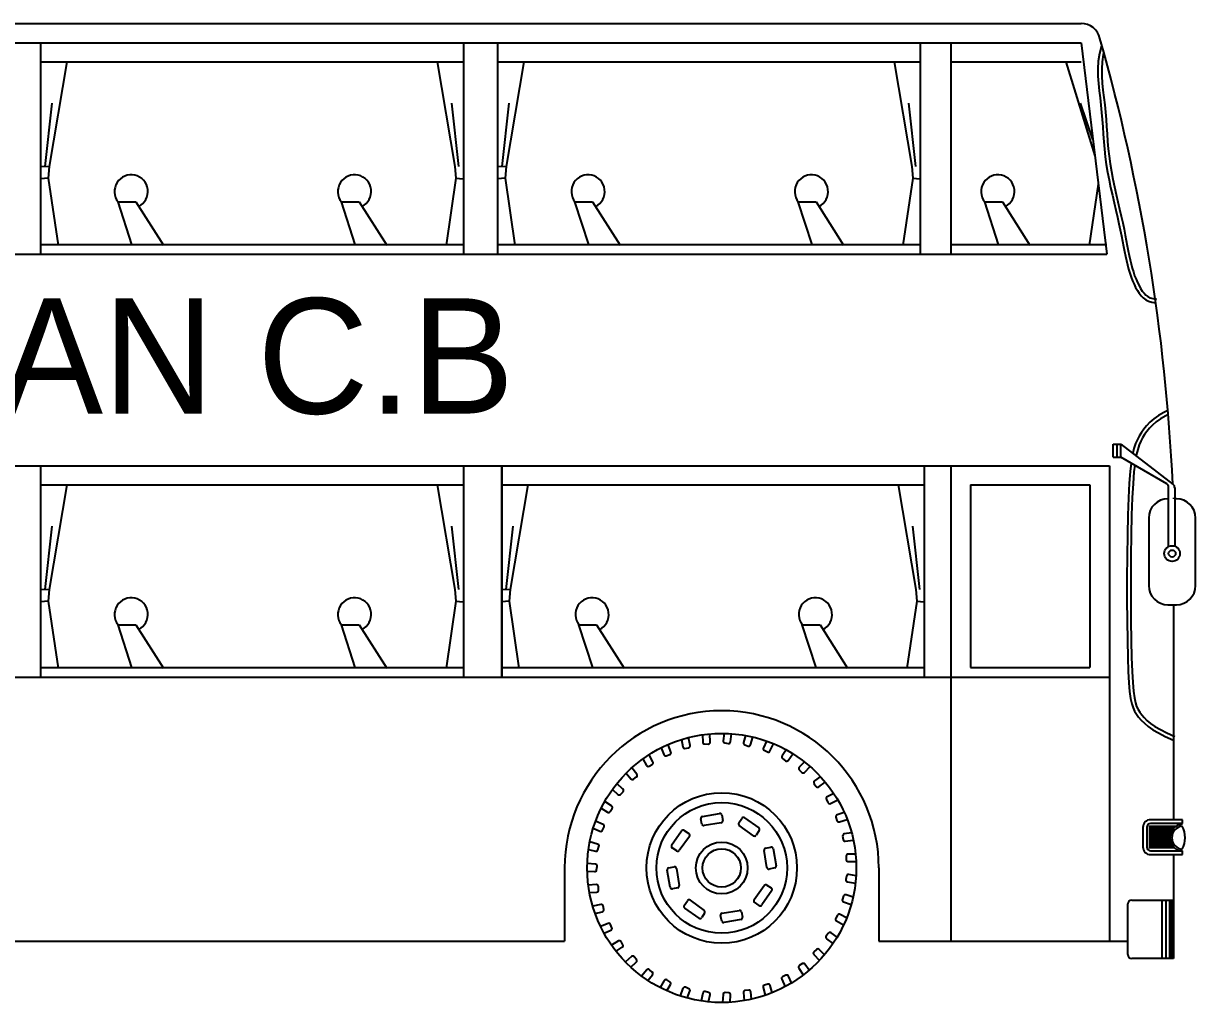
# Model space of a CAD drawing. Extents: x -11.3 to 2.4, y 0 to 5.1.
# Drawn here: x -3.68 to 2.42, y -0.04 to 5.05 of the extents above; entities that cross this region are included whole.
import ezdxf

# ---------------------------------------------------------------- set-up
doc = ezdxf.new("R2010")
doc.units = 0
doc.header["$MEASUREMENT"] = 0
doc.linetypes.add('CONTINUA', pattern=[0])
doc.layers.get('0').update_dxf_attribs({"linetype": 'CONTINUA'})
doc.styles.add('GOTHICE', font='gothice')

msp = doc.modelspace()

# ---------------------------------------------------------------- linework, layer by layer
for p, q in [((-10.1541, 5.052), (1.8244, 5.052)), ((-10.1541, 4.952), (1.8249, 4.952)), ((-3.5897, 4.952), (-3.5897, 3.852)), ((-3.5897, 4.952), (-1.3897, 4.952)), ((-1.3897, 4.952), (-1.3897, 3.852)), ((-1.2127, 4.952), (-1.2127, 3.852)), ((-1.2127, 4.952), (0.9873, 4.952)), ((0.9873, 4.952), (0.9873, 3.852)), ((1.1455, 4.952), (1.8249, 4.952)), ((1.1455, 4.952), (1.1455, 3.852)), ((1.8249, 4.952), (1.9574, 3.852)), ((-3.5897, 4.852), (-1.3897, 4.852)), ((-3.453, 4.852), (-3.5451, 4.3086)), ((-1.5264, 4.852), (-1.4343, 4.3086)), ((-1.2127, 4.852), (0.9873, 4.852)), ((-1.0759, 4.852), (-1.1681, 4.3086)), ((0.8506, 4.852), (0.9428, 4.3086)), ((1.1455, 4.852), (1.8249, 4.852)), ((1.7451, 4.852), (1.8958, 4.3638)), ((-3.5657, 4.3074), (-3.5297, 4.6366)), ((-1.4137, 4.3074), (-1.4497, 4.6366)), ((-1.1887, 4.3074), (-1.1526, 4.6366)), ((0.9634, 4.3074), (0.9273, 4.6366)), ((1.8856, 4.4486), (1.8218, 4.6366)), ((-3.5451, 4.3086), (-3.5891, 4.306)), ((-3.5451, 4.3086), (-3.5502, 4.2471)), ((-1.4343, 4.3086), (-1.4292, 4.2471)), ((-1.1681, 4.3086), (-1.2121, 4.306)), ((-1.1681, 4.3086), (-1.1732, 4.2471)), ((0.9428, 4.3086), (0.9479, 4.2471)), ((-3.5502, 4.2471), (-3.5885, 4.2441)), ((-3.5502, 4.2471), (-3.499, 3.8986)), ((-1.4292, 4.2471), (-1.4804, 3.8986)), ((-1.4292, 4.2471), (-1.3909, 4.2441)), ((-1.1732, 4.2471), (-1.2114, 4.2441)), ((-1.1732, 4.2471), (-1.122, 3.8986)), ((0.9479, 4.2471), (0.8967, 3.8986)), ((0.9479, 4.2471), (0.9861, 4.2441)), ((1.9135, 4.2168), (1.8667, 3.8986)), ((-3.115, 3.902), (-3.1866, 4.1242)), ((-3.1866, 4.1242), (-3.0945, 4.1242)), ((-3.0945, 4.1242), (-2.9511, 3.8987)), ((-2.0244, 4.1242), (-1.9323, 4.1242)), ((-1.9528, 3.902), (-2.0244, 4.1242)), ((-1.9323, 4.1242), (-1.7889, 3.8987)), ((-0.7379, 3.902), (-0.8096, 4.1242)), ((-0.8096, 4.1242), (-0.7174, 4.1242)), ((-0.7174, 4.1242), (-0.5741, 3.8987)), ((0.3526, 4.1242), (0.4448, 4.1242)), ((0.4243, 3.902), (0.3526, 4.1242)), ((0.4448, 4.1242), (0.5881, 3.8987)), ((1.3226, 4.1242), (1.4148, 4.1242)), ((1.3943, 3.902), (1.3226, 4.1242)), ((1.4148, 4.1242), (1.5582, 3.8987)), ((-10.1541, 3.852), (1.9574, 3.852)), ((-3.5897, 3.902), (-1.3897, 3.902)), ((-3.5897, 3.852), (-1.3897, 3.852)), ((-1.2127, 3.902), (0.9873, 3.902)), ((-1.2127, 3.852), (0.9873, 3.852)), ((1.1455, 3.902), (1.9574, 3.902)), ((1.1455, 3.852), (1.9574, 3.852)), ((1.9915, 2.8642), (2.0315, 2.8642)), ((1.9915, 2.7965), (1.9915, 2.8642)), ((2.0115, 2.7965), (2.0115, 2.8642)), ((2.0315, 2.8642), (2.3036, 2.6534)), ((2.0315, 2.7965), (2.0315, 2.8642)), ((-10.1541, 2.752), (1.9722, 2.752)), ((-3.5897, 2.752), (-3.5897, 1.652)), ((-3.5897, 2.752), (-1.3897, 2.752)), ((-1.3897, 2.752), (-1.3897, 1.652)), ((-1.1918, 2.752), (-1.1918, 1.652)), ((-1.1918, 2.752), (1.0082, 2.752)), ((-1.1906, 2.752), (-1.1906, 1.652)), ((1.0073, 2.752), (1.0073, 1.652)), ((1.0082, 2.752), (1.0082, 1.652)), ((1.1456, 2.752), (1.1456, 0.2794)), ((1.1456, 2.752), (1.9722, 2.752)), ((1.9722, 2.752), (1.9722, 0.2794)), ((1.9915, 2.7965), (2.0315, 2.7965)), ((2.2697, 2.6577), (2.0315, 2.7965)), ((-3.5897, 2.652), (-1.3897, 2.652)), ((-3.453, 2.652), (-3.5451, 2.1086)), ((-1.5264, 2.652), (-1.4343, 2.1086)), ((-1.1918, 2.652), (1.0082, 2.652)), ((-1.0551, 2.652), (-1.1472, 2.1086)), ((0.8715, 2.652), (0.9636, 2.1086)), ((1.2489, 2.652), (1.2489, 1.702)), ((1.2489, 2.652), (1.8689, 2.652)), ((1.8689, 2.652), (1.8689, 1.702)), ((2.2796, 2.3314), (2.2796, 2.6404)), ((2.3113, 2.6376), (2.3113, 2.3312)), ((2.2796, 2.5797), (2.2759, 2.5797)), ((2.3042, 2.5841), (2.3042, 2.5797)), ((2.3197, 2.5797), (2.3113, 2.5797)), ((2.1759, 2.4797), (2.1759, 2.1286)), ((2.4197, 2.1286), (2.4197, 2.4797)), ((-3.5657, 2.1074), (-3.5297, 2.4366)), ((-1.4137, 2.1074), (-1.4497, 2.4366)), ((-1.1678, 2.1074), (-1.1318, 2.4366)), ((0.9842, 2.1074), (0.9482, 2.4366)), ((-3.5451, 2.1086), (-3.5891, 2.106)), ((-3.5451, 2.1086), (-3.5502, 2.0471)), ((-1.4343, 2.1086), (-1.4292, 2.0471)), ((-1.1472, 2.1086), (-1.1912, 2.106)), ((-1.1472, 2.1086), (-1.1523, 2.0471)), ((0.9636, 2.1086), (0.9687, 2.0471)), ((-3.5502, 2.0471), (-3.5885, 2.0441)), ((-3.5502, 2.0471), (-3.499, 1.6986)), ((-1.4292, 2.0471), (-1.4804, 1.6986)), ((-1.4292, 2.0471), (-1.3909, 2.0441)), ((-1.1523, 2.0471), (-1.1906, 2.0441)), ((-1.1523, 2.0471), (-1.1011, 1.6986)), ((0.9687, 2.0471), (0.9175, 1.6986)), ((0.9687, 2.0471), (1.007, 2.0441)), ((2.2759, 2.0286), (2.3197, 2.0286)), ((2.3042, 2.0286), (2.3042, 0.9108)), ((-3.115, 1.702), (-3.1866, 1.9242)), ((-3.1866, 1.9242), (-3.0945, 1.9242)), ((-3.0945, 1.9242), (-2.9511, 1.6987)), ((-2.0244, 1.9242), (-1.9323, 1.9242)), ((-1.9528, 1.702), (-2.0244, 1.9242)), ((-1.9323, 1.9242), (-1.7889, 1.6987)), ((-0.7171, 1.702), (-0.7887, 1.9242)), ((-0.7887, 1.9242), (-0.6966, 1.9242)), ((-0.6966, 1.9242), (-0.5532, 1.6987)), ((0.3735, 1.9242), (0.4656, 1.9242)), ((0.4451, 1.702), (0.3735, 1.9242)), ((0.4656, 1.9242), (0.609, 1.6987)), ((-10.1541, 1.652), (1.9722, 1.652)), ((-3.5897, 1.702), (-1.3897, 1.702)), ((-3.5897, 1.652), (-1.3897, 1.652)), ((-1.1918, 1.702), (1.0082, 1.702)), ((-1.1918, 1.652), (1.0082, 1.652)), ((1.1456, 1.652), (1.9722, 1.652)), ((1.2489, 1.702), (1.8689, 1.702)), ((-0.1461, 1.3525), (-0.1446, 1.3141)), ((-0.1059, 1.3147), (-0.1071, 1.3571)), ((-0.0337, 1.3597), (-0.0384, 1.3215)), ((0, 1.3159), (0.0056, 1.3579)), ((0.0784, 1.3486), (0.0677, 1.3117)), ((-0.3603, 1.2851), (-0.3467, 1.2491)), ((-0.3102, 1.262), (-0.3247, 1.3018)), ((-0.2559, 1.3275), (-0.2483, 1.2898)), ((-0.2369, 1.2819), (-0.2184, 1.2849)), ((-0.2102, 1.2966), (-0.2181, 1.3382)), ((-0.1346, 1.3045), (-0.1159, 1.3044)), ((-0.0301, 1.3104), (-0.0116, 1.3073)), ((0.0741, 1.2994), (0.0919, 1.2935)), ((0.1046, 1.3), (0.1169, 1.3406)), ((0.1873, 1.3198), (0.1708, 1.2851)), ((0.2054, 1.2676), (0.224, 1.3057)), ((-0.4566, 1.2266), (-0.4374, 1.1932)), ((-0.4034, 1.2118), (-0.4241, 1.2487)), ((-0.3342, 1.2432), (-0.3164, 1.2491)), ((0.1752, 1.2719), (0.1917, 1.2632)), ((0.2902, 1.2738), (0.2683, 1.2422)), ((0.2705, 1.2285), (0.2854, 1.2173)), ((0.2996, 1.2194), (0.3241, 1.254)), ((-0.4873, 1.1473), (-0.5137, 1.1804)), ((-0.4241, 1.1894), (-0.4075, 1.198)), ((0.3576, 1.1704), (0.3706, 1.1569)), ((0.3843, 1.212), (0.3577, 1.1843)), ((0.3849, 1.1568), (0.4147, 1.187)), ((-0.5598, 1.0702), (-0.5911, 1.0986)), ((-0.5422, 1.1533), (-0.5179, 1.1235)), ((-0.5041, 1.1218), (-0.4891, 1.133)), ((0.4343, 1.0991), (0.4449, 1.0837)), ((0.4674, 1.1358), (0.4366, 1.1128)), ((0.4591, 1.0812), (0.4933, 1.1063)), ((-0.6149, 1.0673), (-0.5862, 1.0418)), ((-0.5723, 1.0423), (-0.5593, 1.0558)), ((0.5371, 1.0474), (0.503, 1.0295)), ((-0.619, 0.9824), (-0.6545, 1.0055)), ((0.4986, 1.0164), (0.5066, 0.9994)), ((0.5202, 0.9948), (0.5579, 1.014)), ((-0.6729, 0.9708), (-0.6405, 0.9502)), ((-0.6269, 0.9529), (-0.6162, 0.9683)), ((-0.1488, 0.8883), (-0.1546, 0.9155)), ((-0.1466, 0.9274), (-0.0576, 0.9438)), ((-0.046, 0.9359), (-0.0401, 0.9067)), ((0.043, 0.8942), (0.0581, 0.9175)), ((0.0722, 0.9203), (0.1467, 0.8689)), ((0.5487, 0.9244), (0.5539, 0.9064)), ((0.5917, 0.9488), (0.5552, 0.9367)), ((-0.7147, 0.8661), (-0.6793, 0.851)), ((-0.6633, 0.8863), (-0.7021, 0.9034)), ((-0.6664, 0.8559), (-0.6583, 0.8728)), ((-0.2412, 0.8549), (-0.2164, 0.8384)), ((-0.0483, 0.8949), (-0.1374, 0.8806)), ((0.1187, 0.8277), (0.0456, 0.8806)), ((0.1493, 0.8552), (0.1329, 0.8303)), ((0.5666, 0.8997), (0.6069, 0.9126)), ((2.146, 0.8708), (2.146, 0.7691)), ((2.166, 0.8708), (2.166, 0.7691)), ((2.1771, 0.8763), (2.3183, 0.8763)), ((2.1771, 0.8663), (2.3062, 0.8663)), ((2.1771, 0.8563), (2.2982, 0.8563)), ((2.3519, 0.9108), (2.186, 0.9108)), ((2.3519, 0.8908), (2.186, 0.8908)), ((2.3519, 0.8908), (2.3519, 0.9108)), ((-0.6916, 0.7843), (-0.7326, 0.7949)), ((-0.3064, 0.7778), (-0.255, 0.8522)), ((-0.2138, 0.8242), (-0.2667, 0.7511)), ((0.5835, 0.8256), (0.5857, 0.807)), ((0.6298, 0.8428), (0.5918, 0.8367)), ((0.5971, 0.7983), (0.639, 0.8046)), ((2.1771, 0.8463), (2.2926, 0.8463)), ((2.1771, 0.8363), (2.289, 0.8363)), ((2.1771, 0.8263), (2.286, 0.8263)), ((2.1771, 0.8163), (2.286, 0.8163)), ((2.1771, 0.8063), (2.2872, 0.8063)), ((2.1771, 0.7963), (2.2896, 0.7963)), ((-0.7392, 0.7562), (-0.7018, 0.7469)), ((-0.6898, 0.7538), (-0.6846, 0.7718)), ((-0.2802, 0.7486), (-0.3036, 0.7637)), ((0.1893, 0.6622), (0.175, 0.7513)), ((0.1828, 0.7627), (0.2099, 0.7685)), ((0.2219, 0.7605), (0.2382, 0.6715)), ((0.6504, 0.7321), (0.612, 0.7321)), ((2.1771, 0.7863), (2.2935, 0.7863)), ((2.1771, 0.7763), (2.2995, 0.7763)), ((2.1771, 0.7663), (2.3081, 0.7663)), ((2.186, 0.7491), (2.3519, 0.7491)), ((2.3519, 0.7291), (2.3519, 0.7491)), ((-0.7033, 0.6791), (-0.7454, 0.683)), ((0.602, 0.7225), (0.6012, 0.7038)), ((0.611, 0.6934), (0.6534, 0.6929)), ((2.186, 0.7291), (2.3519, 0.7291)), ((2.3042, 0.7291), (2.3042, 0.1889)), ((-0.8633, 0.6598), (-0.8633, 0.2794)), ((-0.7456, 0.6437), (-0.7073, 0.6406)), ((-0.6966, 0.6493), (-0.6943, 0.6679)), ((-0.3135, 0.559), (-0.3298, 0.648)), ((-0.322, 0.6596), (-0.2928, 0.6655)), ((-0.2809, 0.6573), (-0.2666, 0.5682)), ((0.2303, 0.6599), (0.2011, 0.654)), ((0.6036, 0.6178), (0.5999, 0.5995)), ((0.653, 0.6194), (0.6151, 0.6257)), ((0.7717, 0.6598), (0.7717, 0.2794)), ((-0.6978, 0.5734), (-0.7401, 0.5705)), ((-0.6865, 0.545), (-0.6872, 0.5638)), ((-0.2744, 0.5568), (-0.3016, 0.551)), ((0.1222, 0.4953), (0.1751, 0.5684)), ((0.1886, 0.5709), (0.2119, 0.5558)), ((0.6079, 0.5876), (0.6496, 0.5803)), ((-0.734, 0.5317), (-0.6957, 0.5347)), ((-0.241, 0.4643), (-0.2245, 0.4892)), ((-0.2103, 0.4918), (-0.1372, 0.4389)), ((0.2147, 0.5417), (0.1633, 0.4673)), ((0.5885, 0.5142), (0.5818, 0.4967)), ((0.6375, 0.5079), (0.601, 0.5201)), ((2.0873, 0.4928), (2.3042, 0.4928)), ((2.2442, 0.4928), (2.2442, 0.1889)), ((2.2642, 0.4928), (2.2642, 0.1889)), ((2.2842, 0.4928), (2.2842, 0.1889)), ((2.2942, 0.4928), (2.2942, 0.1889)), ((-0.6755, 0.4699), (-0.7168, 0.4603)), ((-0.7045, 0.4229), (-0.6672, 0.4321)), ((-0.6598, 0.4438), (-0.6635, 0.4621)), ((-0.1638, 0.3992), (-0.2383, 0.4506)), ((-0.0434, 0.4247), (0.0457, 0.439)), ((0.0571, 0.4312), (0.0629, 0.404)), ((0.1496, 0.4646), (0.1247, 0.4811)), ((0.5879, 0.4837), (0.6279, 0.4697)), ((2.0673, 0.2089), (2.0673, 0.4728)), ((-0.6369, 0.3713), (-0.6761, 0.3552)), ((-0.1347, 0.4253), (-0.1498, 0.402)), ((-0.0456, 0.3836), (-0.0516, 0.4128)), ((0.0549, 0.3921), (-0.034, 0.3758)), ((0.5569, 0.4143), (0.5475, 0.3981)), ((0.5514, 0.3843), (0.5887, 0.3641)), ((0.6043, 0.4002), (0.5702, 0.4181)), ((-0.658, 0.3203), (-0.6226, 0.3354)), ((-0.6172, 0.3481), (-0.6238, 0.3656)), ((0.5098, 0.3208), (0.4979, 0.3063)), ((0.5542, 0.2993), (0.5235, 0.3224)), ((-4.5803, 0.2794), (-0.8633, 0.2794)), ((-0.583, 0.2803), (-0.6191, 0.2581)), ((-0.5956, 0.2265), (-0.5631, 0.247)), ((-0.5598, 0.2605), (-0.5691, 0.2767)), ((0.4995, 0.292), (0.533, 0.2662)), ((0.7717, 0.2794), (2.0673, 0.2794)), ((1.1456, 0.2794), (1.9722, 0.2794)), ((-0.5152, 0.199), (-0.5472, 0.1713)), ((-0.4891, 0.1832), (-0.5009, 0.1977)), ((0.4335, 0.2093), (0.4624, 0.1784)), ((0.4482, 0.2361), (0.4341, 0.2237)), ((0.4886, 0.2077), (0.462, 0.2355)), ((2.3042, 0.1889), (2.0873, 0.1889)), ((-0.519, 0.1439), (-0.4902, 0.1694)), ((-0.4352, 0.1297), (-0.4624, 0.0972)), ((-0.4069, 0.1183), (-0.4209, 0.1307)), ((0.355, 0.1383), (0.3786, 0.1031)), ((0.3738, 0.1623), (0.358, 0.1523)), ((0.4092, 0.1278), (0.3874, 0.1595)), ((-0.4302, 0.0747), (-0.4058, 0.1045)), ((-0.3451, 0.0741), (-0.3668, 0.0377)), ((-0.3153, 0.0674), (-0.3312, 0.0774)), ((0.2662, 0.0807), (0.2838, 0.0422)), ((0.2886, 0.1014), (0.2713, 0.0941)), ((0.318, 0.0617), (0.3015, 0.0965)), ((-0.3313, 0.0206), (-0.3121, 0.0539)), ((-0.2473, 0.0337), (-0.2628, -0.0058)), ((-0.2168, 0.0318), (-0.234, 0.0392)), ((-0.2251, -0.0169), (-0.2114, 0.0191)), ((-0.1442, 0.0094), (-0.1532, -0.032)), ((-0.1139, 0.0125), (-0.1321, 0.017)), ((-0.1142, -0.0369), (-0.1065, 0.0008)), ((-0.0387, 0.0021), (-0.0409, -0.0402)), ((-0.0092, 0.01), (-0.0278, 0.0115)), ((0.0667, 0.0117), (0.0713, -0.0304)), ((0.0946, 0.0243), (0.0759, 0.0228)), ((0.1099, -0.0227), (0.1053, 0.0155)), ((0.1692, 0.0382), (0.1805, -0.0026)), ((0.1947, 0.055), (0.1765, 0.0506)), ((0.2173, 0.0111), (0.2067, 0.0481)), ((-0.0016, -0.0388), (0, -0.0004))]:
    msp.add_line(p, q)
for points in [[(1.9306, 4.9358), (1.9199, 4.8952), (1.9137, 4.8554), (1.9112, 4.8163), (1.9116, 4.7778), (1.9142, 4.7398), (1.9182, 4.7021), (1.9228, 4.6646), (1.9272, 4.6271), (1.9309, 4.5895), (1.934, 4.5518), (1.9368, 4.5139), (1.9395, 4.4757), (1.9424, 4.4372), (1.9458, 4.3983), (1.95, 4.359), (1.9553, 4.3192), (1.9619, 4.279), (1.9695, 4.2385), (1.9779, 4.1981), (1.9868, 4.1583), (1.9959, 4.1192), (2.0048, 4.0813), (2.0134, 4.045), (2.0212, 4.0104), (2.0281, 3.978), (2.0342, 3.9475), (2.0398, 3.9189), (2.0448, 3.8919), (2.0497, 3.8663), (2.0545, 3.8419), (2.0595, 3.8186), (2.0649, 3.7961), (2.0707, 3.7744), (2.0771, 3.7534), (2.084, 3.7333), (2.0915, 3.7141), (2.0995, 3.696), (2.1079, 3.679), (2.1169, 3.6632), (2.1264, 3.6488), (2.1364, 3.6359), (2.1475, 3.6245), (2.1603, 3.6149), (2.1752, 3.6072), (2.1929, 3.6016), (2.2126, 3.5985)], [(1.9423, 4.9016), (1.9395, 4.8911), (1.9336, 4.8532), (1.9312, 4.8158), (1.9316, 4.7786), (1.9341, 4.7415), (1.938, 4.7044), (1.9426, 4.667), (1.9471, 4.6292), (1.9508, 4.5913), (1.954, 4.5533), (1.9567, 4.5153), (1.9594, 4.4772), (1.9623, 4.4388), (1.9657, 4.4003), (1.9699, 4.3614), (1.9751, 4.3222), (1.9816, 4.2824), (1.9891, 4.2424), (1.9975, 4.2023), (2.0063, 4.1627), (2.0153, 4.1238), (2.0243, 4.0859), (2.0329, 4.0495), (2.0407, 4.0147), (2.0477, 3.982), (2.0539, 3.9514), (2.0594, 3.9226), (2.0645, 3.8956), (2.0693, 3.8701), (2.0741, 3.8459), (2.079, 3.823), (2.0843, 3.801), (2.09, 3.7799), (2.0961, 3.7596), (2.1028, 3.7401), (2.11, 3.7217), (2.1176, 3.7045), (2.1256, 3.6884), (2.134, 3.6737), (2.1427, 3.6605), (2.1515, 3.649), (2.1608, 3.6395), (2.1709, 3.6319), (2.1828, 3.6258), (2.1975, 3.6212), (2.2157, 3.6183)], [(2.2756, 3.0391), (2.2552, 3.0291), (2.2261, 3.0122), (2.2017, 2.995), (2.1813, 2.9776), (2.1642, 2.9601), (2.1498, 2.9423), (2.1376, 2.9243), (2.1267, 2.9062), (2.1168, 2.8876), (2.1077, 2.8668), (2.0993, 2.8419), (2.0932, 2.8164)], [(2.2774, 3.0177), (2.2646, 3.0114), (2.2369, 2.9953), (2.2139, 2.9792), (2.1949, 2.963), (2.1792, 2.9468), (2.1659, 2.9303), (2.1544, 2.9136), (2.1442, 2.8964), (2.1348, 2.8788), (2.1263, 2.8596), (2.1186, 2.8364), (2.1114, 2.8068), (2.1108, 2.8028)], [(2.0845, 2.7656), (2.0794, 2.7223), (2.0744, 2.6609), (2.0704, 2.5855), (2.0672, 2.4949), (2.065, 2.3924), (2.0635, 2.2819), (2.0628, 2.1677), (2.0628, 2.0537), (2.0635, 1.9442), (2.0648, 1.843), (2.0668, 1.7545), (2.0694, 1.6815), (2.0726, 1.623), (2.0766, 1.577), (2.0815, 1.5413), (2.0874, 1.5138), (2.0945, 1.4924), (2.1027, 1.475), (2.1124, 1.4595), (2.1235, 1.4441), (2.1369, 1.4284), (2.1532, 1.4123), (2.1732, 1.3959), (2.1975, 1.379), (2.227, 1.3617), (2.2623, 1.3437), (2.3042, 1.3252)], [(2.1033, 2.7547), (2.0993, 2.7204), (2.0944, 2.6596), (2.0904, 2.5846), (2.0872, 2.4943), (2.0849, 2.392), (2.0835, 2.2817), (2.0828, 2.1676), (2.0828, 2.0538), (2.0835, 1.9444), (2.0848, 1.8434), (2.0868, 1.755), (2.0893, 1.6824), (2.0925, 1.6245), (2.0965, 1.5792), (2.1012, 1.5448), (2.1067, 1.5191), (2.1131, 1.4999), (2.1203, 1.4846), (2.129, 1.4706), (2.1393, 1.4564), (2.1516, 1.442), (2.1666, 1.4272), (2.1853, 1.4119), (2.2083, 1.3959), (2.2366, 1.3792), (2.2709, 1.3618), (2.3123, 1.3434)]]:
    msp.add_lwpolyline(points)
for centre, radius in [((2.2978, 2.2951), 0.0407), ((2.2978, 2.2951), 0.0181), ((-0.0458, 0.6598), 0.7), ((-0.0458, 0.6598), 0.3914), ((-0.0458, 0.6598), 0.3397), ((-0.0458, 0.6598), 0.1348), ((-0.0458, 0.6598), 0.1)]:
    msp.add_circle(centre, radius)
for centre, radius, start, end in [((1.8244, 4.952), 0.1, 12.78557, 90), ((-7.9538, 2.1691), 10.2664, 2.71494, 15.85653), ((-3.1184, 4.178), 0.0869, 296.68783, 218.23647), ((-1.9562, 4.178), 0.0869, 296.68783, 218.23647), ((-0.7413, 4.178), 0.0869, 296.68783, 218.23647), ((0.4209, 4.178), 0.0869, 296.68783, 218.23647), ((1.3909, 4.178), 0.0869, 296.68783, 218.23647), ((2.2596, 2.6404), 0.02, 0, 59.77533), ((2.2913, 2.6376), 0.02, 0, 52.22932), ((2.2759, 2.4797), 0.1, 90, 180), ((2.3197, 2.4797), 0.1, 0, 90), ((2.2759, 2.1286), 0.1, 180, 270), ((2.3197, 2.1286), 0.1, 270, 0), ((-3.1184, 1.978), 0.0869, 296.68783, 218.23647), ((-1.9562, 1.978), 0.0869, 296.68783, 218.23647), ((-0.7204, 1.978), 0.0869, 296.68783, 218.23647), ((0.4417, 1.978), 0.0869, 296.68783, 218.23647), ((-0.0458, 0.6598), 0.8175, 0, 180), ((-0.2385, 1.2918), 0.01, 191.47067, 279.09896), ((-0.22, 1.2947), 0.01, 279.09896, 10.81313), ((-0.1346, 1.3145), 0.01, 182.2399, 269.86819), ((-0.1159, 1.3144), 0.01, 269.86819, 1.58236), ((-0.0284, 1.3203), 0.01, 173.00913, 260.63742), ((-0.01, 1.3172), 0.01, 260.63742, 352.35159), ((0.0773, 1.3089), 0.01, 163.77836, 251.40665), ((0.095, 1.3029), 0.01, 251.40665, 343.12082), ((0.1798, 1.2808), 0.01, 154.54759, 242.17588), ((-0.3374, 1.2527), 0.01, 200.70144, 288.32972), ((-0.3196, 1.2586), 0.01, 288.32972, 20.0439), ((0.1964, 1.272), 0.01, 242.17588, 333.89005), ((0.2765, 1.2365), 0.01, 145.31682, 232.94511), ((-0.4287, 1.1982), 0.01, 209.93221, 297.56049), ((-0.4121, 1.2069), 0.01, 297.56049, 29.27467), ((0.2915, 1.2252), 0.01, 232.94511, 324.65929), ((0.3649, 1.1773), 0.01, 136.08605, 223.71434), ((-0.5101, 1.1298), 0.01, 219.16298, 306.79126), ((-0.4951, 1.1411), 0.01, 306.79126, 38.50544), ((0.3778, 1.1638), 0.01, 223.71434, 315.42852), ((0.4426, 1.1048), 0.01, 126.85528, 214.48357), ((-0.5795, 1.0493), 0.01, 228.39375, 316.02203), ((-0.5665, 1.0628), 0.01, 316.02203, 47.73621), ((0.4532, 1.0893), 0.01, 214.48357, 306.19775), ((-0.6244, 0.974), 0.01, 325.2528, 56.96698), ((0.5076, 1.0207), 0.01, 117.62451, 205.2528), ((0.5156, 1.0037), 0.01, 205.2528, 296.96698), ((-0.6351, 0.9586), 0.01, 237.62451, 325.2528), ((-0.1448, 0.9176), 0.01, 100.39096, 192.08419), ((-0.0558, 0.9339), 0.01, 11.48649, 100.39096), ((0.0665, 0.9121), 0.01, 55.39096, 147.08419), ((0.5584, 0.9272), 0.01, 108.39375, 196.02203), ((-0.6754, 0.8602), 0.01, 246.85528, 334.48357), ((-0.6673, 0.8771), 0.01, 334.48357, 66.19775), ((-0.2468, 0.8466), 0.01, 56.48649, 145.39096), ((-0.139, 0.8904), 0.01, 192.08419, 279.1154), ((-0.0499, 0.9047), 0.01, 279.1154, 11.48649), ((0.0514, 0.8887), 0.01, 147.08419, 234.1154), ((0.141, 0.8607), 0.01, 326.48649, 55.39096), ((0.5635, 0.9092), 0.01, 196.02203, 287.73621), ((2.186, 0.8708), 0.04, 90, 180), ((2.186, 0.8708), 0.02, 90, 180), ((2.357, 0.8172), 0.0706, 96.21714, 263.78286), ((2.357, 0.8172), 0.0606, 96.21714, 263.78286), ((2.2378, 0.8172), 0.1278, 331.84601, 28.15399), ((-0.2219, 0.8301), 0.01, 324.1154, 56.48649), ((0.1245, 0.8358), 0.01, 234.1154, 326.48649), ((0.5934, 0.8268), 0.01, 99.16298, 186.79126), ((0.5957, 0.8082), 0.01, 186.79126, 278.50544), ((-0.6994, 0.7566), 0.01, 256.08605, 343.71434), ((-0.6942, 0.7746), 0.01, 343.71434, 75.42852), ((-0.2981, 0.7721), 0.01, 145.39096, 237.08419), ((-0.2748, 0.757), 0.01, 237.08419, 324.1154), ((0.1849, 0.7529), 0.01, 102.08419, 189.1154), ((0.212, 0.7587), 0.01, 10.39096, 102.08419), ((0.612, 0.7221), 0.01, 89.93221, 177.56049), ((2.186, 0.7691), 0.04, 180, 270), ((2.186, 0.7691), 0.02, 180, 270), ((-0.7042, 0.6691), 0.01, 352.94511, 84.65929), ((0.2283, 0.6697), 0.01, 281.48649, 10.39096), ((0.6112, 0.7034), 0.01, 177.56049, 269.27467), ((-0.7065, 0.6505), 0.01, 265.31682, 352.94511), ((-0.32, 0.6498), 0.01, 101.48649, 190.39096), ((-0.2908, 0.6557), 0.01, 9.1154, 101.48649), ((0.1991, 0.6638), 0.01, 189.1154, 281.48649), ((0.6134, 0.6158), 0.01, 80.70144, 168.32972), ((-0.6972, 0.5634), 0.01, 2.17588, 93.89005), ((-0.3037, 0.5608), 0.01, 190.39096, 282.08419), ((-0.2765, 0.5666), 0.01, 282.08419, 9.1154), ((0.1832, 0.5625), 0.01, 57.08419, 144.1154), ((0.2065, 0.5474), 0.01, 325.39096, 57.08419), ((0.6097, 0.5974), 0.01, 168.32972, 260.0439), ((-0.6965, 0.5447), 0.01, 274.54759, 2.17588), ((-0.2162, 0.4837), 0.01, 54.1154, 146.48649), ((0.1303, 0.4894), 0.01, 144.1154, 236.48649), ((0.5912, 0.4931), 0.01, 159.09896, 250.81313), ((0.5979, 0.5106), 0.01, 71.47067, 159.09896), ((2.0873, 0.4728), 0.02, 90, 180), ((-0.6733, 0.4602), 0.01, 11.40665, 103.12082), ((-0.6696, 0.4418), 0.01, 283.77836, 11.40665), ((-0.2326, 0.4588), 0.01, 146.48649, 235.39096), ((-0.1431, 0.4308), 0.01, 327.08419, 54.1154), ((0.0473, 0.4291), 0.01, 12.08419, 99.1154), ((0.1551, 0.473), 0.01, 236.48649, 325.39096), ((-0.6331, 0.3621), 0.01, 20.63742, 112.35159), ((-0.1582, 0.4074), 0.01, 235.39096, 327.08419), ((-0.0418, 0.4148), 0.01, 99.1154, 191.48649), ((-0.0358, 0.3856), 0.01, 191.48649, 280.39096), ((0.0531, 0.4019), 0.01, 280.39096, 12.08419), ((0.5562, 0.3931), 0.01, 149.86819, 241.58236), ((0.5656, 0.4093), 0.01, 62.2399, 149.86819), ((-0.6265, 0.3446), 0.01, 293.00913, 20.63742), ((0.5056, 0.3), 0.01, 140.63742, 232.35159), ((0.5175, 0.3145), 0.01, 53.00913, 140.63742), ((-0.5778, 0.2717), 0.01, 29.86819, 121.58236), ((-0.5684, 0.2555), 0.01, 302.2399, 29.86819), ((-0.5086, 0.1914), 0.01, 39.09896, 130.81313), ((-0.4968, 0.1769), 0.01, 311.47067, 39.09896), ((0.4408, 0.2162), 0.01, 131.40665, 223.12082), ((0.4548, 0.2286), 0.01, 43.77836, 131.40665), ((2.0873, 0.2089), 0.02, 180, 270), ((-0.4275, 0.1233), 0.01, 48.32972, 140.0439), ((0.3633, 0.1439), 0.01, 122.17588, 213.89005), ((0.3792, 0.1538), 0.01, 34.54759, 122.17588), ((-0.4135, 0.1108), 0.01, 320.70144, 48.32972), ((-0.3365, 0.069), 0.01, 57.56049, 149.27467), ((-0.3207, 0.0589), 0.01, 329.93221, 57.56049), ((0.2752, 0.0849), 0.01, 112.94511, 204.65929), ((0.2925, 0.0922), 0.01, 25.31682, 112.94511), ((-0.238, 0.03), 0.01, 66.79126, 158.50544), ((-0.2208, 0.0226), 0.01, 339.16298, 66.79126), ((-0.1345, 0.0073), 0.01, 76.02203, 167.73621), ((-0.1163, 0.0028), 0.01, 348.39375, 76.02203), ((-0.0287, 0.0016), 0.01, 85.2528, 176.96698), ((-0.01, 0), 0.01, 357.62451, 85.2528), ((0.0767, 0.0128), 0.01, 94.48357, 186.19775), ((0.0954, 0.0143), 0.01, 6.85528, 94.48357), ((0.1789, 0.0409), 0.01, 103.71434, 195.42852), ((0.1971, 0.0453), 0.01, 16.08605, 103.71434)]:
    msp.add_arc(centre, radius, start, end)

# ---------------------------------------------------------------- texts
at = {"style": 'GOTHICE'}
msp.add_text('FIT SAN C.B', height=0.6, dxfattribs=at).set_placement((-5.7614, 3.0229))

doc.saveas('drawing.dxf')
